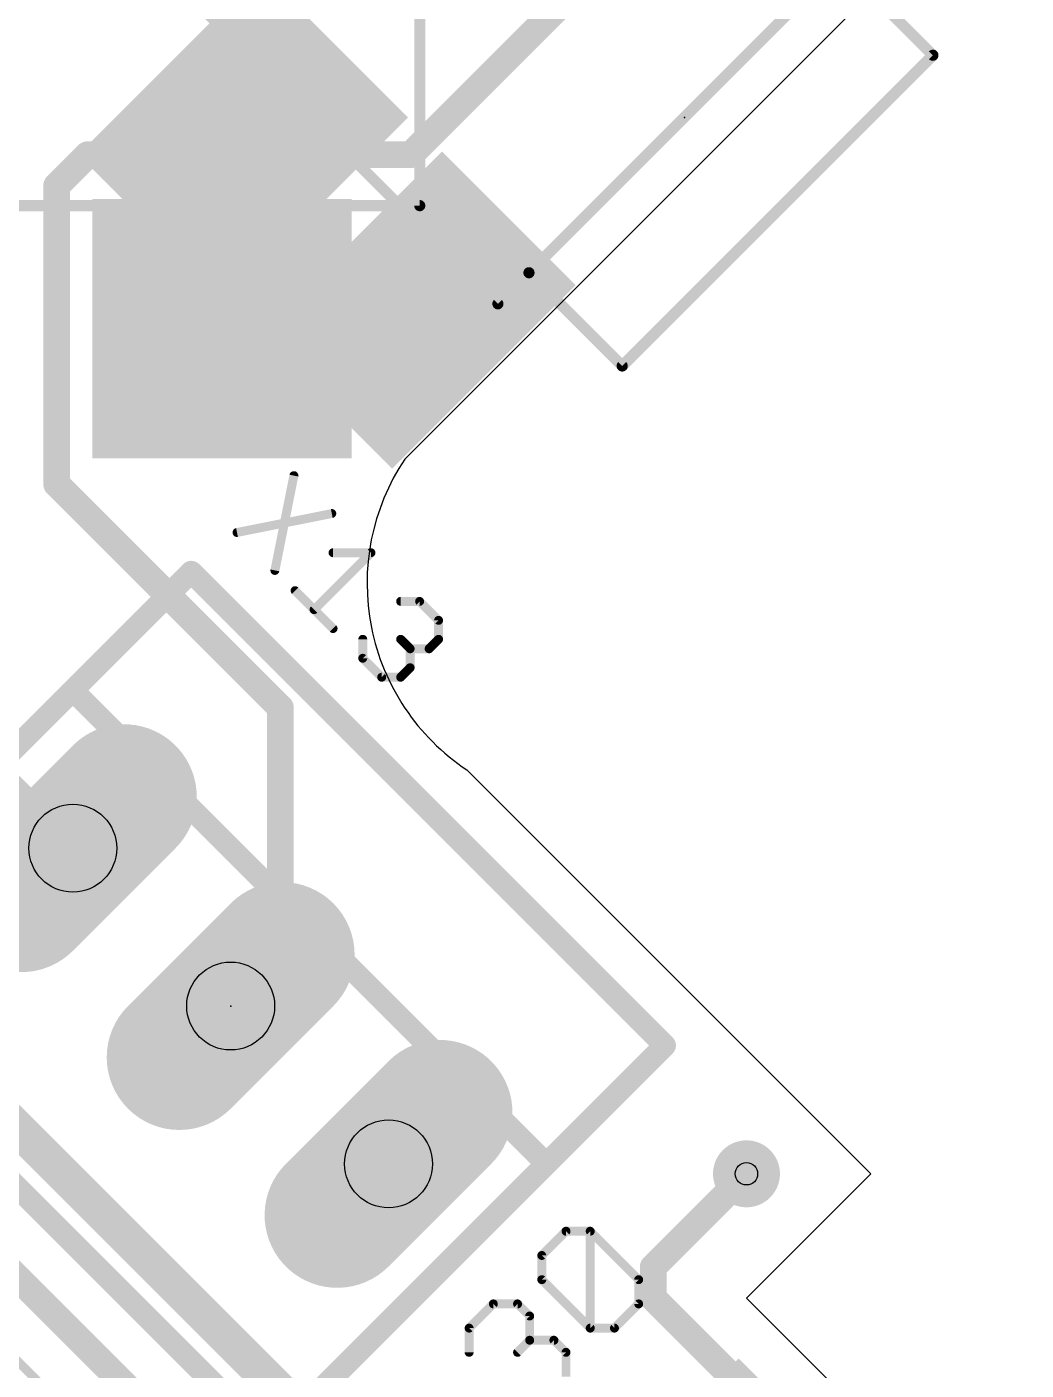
# Model space of a CAD drawing. Extents: x -76 to 580, y -41 to 95.
# Drawn here: x 188.03 to 199.4, y 5.19 to 20.48 of the extents above; entities that cross this region are included whole.
import ezdxf

# ---------------------------------------------------------------- set-up
doc = ezdxf.new("R2010")
doc.units = 0
for name, color, linetype in [('1', 22, 'CONTINUOUS'), ('16', 175, 'CONTINUOUS'), ('17', 82, 'CONTINUOUS'), ('18', 82, 'CONTINUOUS'), ('20', 7, 'CONTINUOUS'), ('21', 32, 'CONTINUOUS'), ('23', 7, 'CONTINUOUS'), ('24', 7, 'CONTINUOUS'), ('25', 253, 'CONTINUOUS'), ('27', 253, 'CONTINUOUS'), ('29', 253, 'CONTINUOUS'), ('30', 253, 'CONTINUOUS'), ('31', 253, 'CONTINUOUS'), ('32', 253, 'CONTINUOUS'), ('44', 253, 'CONTINUOUS'), ('51', 53, 'CONTINUOUS'), ('52', 253, 'CONTINUOUS')]:
    doc.layers.add(name, color=color, linetype=linetype)

# ---------------------------------------------------------------- blocks, each defined once
blk = doc.blocks.new('RECT')
blk.add_solid([(-0.5, -0.5), (0.5, -0.5), (-0.5, 0.5), (0.5, 0.5)])
blk = doc.blocks.new('LONGP100')
at = {"const_width": 1}
blk.add_lwpolyline([(-0.5, 0), (0.5, 0)], dxfattribs=at)
at = {"const_width": 0.5}
for points in [[(-0.5, 0.25, 1), (-0.5, -0.25)], [(0.5, -0.25, 1), (0.5, 0.25)]]:
    blk.add_lwpolyline(points, format="xyb", dxfattribs=at)
blk = doc.blocks.new('ROUNDV')
at = {"const_width": 0.5}
blk.add_lwpolyline([(0, -0.25, 1), (0, 0.25, 1), (0, -0.25)], format="xyb", dxfattribs=at)

msp = doc.modelspace()

# ---------------------------------------------------------------- linework, layer by layer
at = {"layer": '1'}
for points, const_width in [([(192.4038, 19.0212), (194.5958, 21.2132)], 0.3048), ([(188.3732, 18.6676), (188.7268, 19.0212)], 0.3048), ([(188.7268, 19.0212), (192.4038, 19.0212)], 0.3048), ([(188.3732, 15.2735), (188.3732, 18.6676)], 0.3048), ([(190.9188, 12.7279), (188.3732, 15.2735)], 0.3048), ([(188.5571, 11.1299), (185.8277, 13.8593)], 0.3048), ([(190.9188, 9.8995), (190.9188, 12.7279)], 0.3048), ([(188.5571, 11.1299), (188.5924, 11.0945)], 0.4064), ([(190.3531, 9.3338), (190.9188, 9.8995)], 0.3048), ([(191.6259, 4.2426), (187.8076, 8.061)], 0.4064), ([(195.1615, 6.364), (196.2221, 7.4246)], 0.3048), ([(195.1615, 6.0104), (195.1615, 6.364)], 0.3048), ([(197.106, 4.0659), (195.1615, 6.0104)], 0.3048)]:
    msp.add_lwpolyline(points, dxfattribs=dict(at, const_width=const_width))
for points, const_width in [([(188.7268, 19.0974, 1), (188.7268, 18.945)], 0.1524), ([(188.7807, 18.9673, 1), (188.6729, 19.0751)], 0.1524), ([(192.3499, 19.0751, 1), (192.4576, 18.9673)], 0.1524), ([(192.4038, 18.945, 1), (192.4038, 19.0974)], 0.1524), ([(188.4494, 18.6676, 1), (188.297, 18.6676)], 0.1524), ([(188.3194, 18.7215, 1), (188.4271, 18.6137)], 0.1524), ([(188.297, 15.2735, 1), (188.4494, 15.2735)], 0.1524), ([(188.4271, 15.3274, 1), (188.3194, 15.2196)], 0.1524), ([(190.995, 12.7279, 1), (190.8426, 12.7279)], 0.1524), ([(190.8649, 12.674, 1), (190.9727, 12.7818)], 0.1524), ([(188.6289, 11.2017, 1), (188.4852, 11.058)], 0.2032), ([(188.5206, 11.0227, 1), (188.6643, 11.1663)], 0.2032), ([(188.5032, 11.076, 1), (188.611, 11.1837)], 0.1524), ([(190.8426, 9.8995, 1), (190.995, 9.8995)], 0.1524), ([(190.9727, 9.8456, 1), (190.8649, 9.9534)], 0.1524), ([(190.2993, 9.3877, 1), (190.407, 9.2799)], 0.1524), ([(196.276, 7.3707, 1), (196.1682, 7.4785)], 0.1524), ([(195.2377, 6.364, 1), (195.0853, 6.364)], 0.1524), ([(195.1076, 6.4178, 1), (195.2154, 6.3101)], 0.1524), ([(195.2154, 6.0643, 1), (195.1076, 5.9565)], 0.1524), ([(195.0853, 6.0104, 1), (195.2377, 6.0104)], 0.1524)]:
    msp.add_lwpolyline(points, format="xyb", dxfattribs=dict(at, const_width=const_width))
at = {"layer": '16', "const_width": 0.3048}
msp.add_lwpolyline([(186.7469, 7.4246), (190.0703, 4.1012)], dxfattribs=at)
at = {"layer": '20'}
for p, q in [((192.333, 15.5563), (199.4041, 22.6274)), ((193.0402, 12.0208), (197.6363, 7.4246)), ((197.6363, 7.4246), (196.2221, 6.0104)), ((196.2221, 6.0104), (199.0506, 3.182))]:
    msp.add_line(p, q, dxfattribs=at)
msp.add_arc((194.4544, 14.1421), 2.5495, 146.3099, 236.3099, dxfattribs=at)
at = {"layer": '21'}
for points, const_width in [([(188.5571, 12.9259), (189.9041, 14.2729)], 0.254), ([(189.9041, 14.2729), (195.2923, 8.8848)], 0.254), ([(185.414, 9.7828), (188.5571, 12.9259)], 0.254), ([(188.5571, 12.9259), (193.9452, 7.5378)], 0.254), ([(190.8022, 4.3947), (185.414, 9.7828)], 0.254), ([(195.2923, 8.8848), (193.9452, 7.5378)], 0.254), ([(193.9452, 7.5378), (190.8022, 4.3947)], 0.254), ([(193.893, 6.4958), (194.1686, 6.7715)], 0.1016), ([(194.1686, 6.7715), (194.4442, 6.7715)], 0.1016), ([(194.4442, 6.7715), (194.9955, 6.2202)], 0.1016), ([(194.4442, 5.6689), (194.4442, 6.7715)], 0.1016), ([(193.893, 6.2202), (193.893, 6.4958)], 0.1016), ([(194.4442, 5.6689), (193.893, 6.2202)], 0.1016), ([(194.9955, 6.2202), (194.9955, 5.9446)], 0.1016), ([(193.0661, 5.6689), (193.3417, 5.9446)], 0.1016), ([(193.3417, 5.9446), (193.6174, 5.9446)], 0.1016), ([(193.6174, 5.9446), (193.7552, 5.8068)], 0.1016), ([(194.9955, 5.9446), (194.7199, 5.6689)], 0.1016), ([(193.7552, 5.8068), (193.7552, 5.5311)], 0.1016), ([(193.0661, 5.3933), (193.0661, 5.6689)], 0.1016), ([(194.7199, 5.6689), (194.4442, 5.6689)], 0.1016), ([(193.7552, 5.5311), (193.6174, 5.3933)], 0.1016), ([(193.7552, 5.5311), (194.0308, 5.5311)], 0.1016), ([(194.0308, 5.5311), (194.1686, 5.3933)], 0.1016), ([(194.1686, 5.3933), (194.1686, 5.1177)], 0.1016)]:
    msp.add_lwpolyline(points, dxfattribs=dict(at, const_width=const_width))
for points, const_width in [([(189.949, 14.3179, 1), (189.8592, 14.228)], 0.127), ([(189.949, 14.228, 1), (189.8592, 14.3179)], 0.127), ([(188.602, 12.9708, 1), (188.5122, 12.881)], 0.127), ([(188.5122, 12.9708, 1), (188.602, 12.881)], 0.127), ([(188.602, 12.881, 1), (188.5122, 12.9708)], 0.127), ([(195.3372, 8.8399, 1), (195.2474, 8.9297)], 0.127), ([(195.2474, 8.8399, 1), (195.3372, 8.9297)], 0.127), ([(193.9003, 7.5827, 1), (193.9901, 7.4929)], 0.127), ([(193.9901, 7.4929, 1), (193.9003, 7.5827)], 0.127), ([(193.9003, 7.4929, 1), (193.9901, 7.5827)], 0.127), ([(194.1686, 6.7969, 1), (194.1686, 6.7461)], 0.0508), ([(194.1866, 6.7535, 1), (194.1507, 6.7894)], 0.0508), ([(194.4696, 6.7715, 1), (194.4188, 6.7715)], 0.0508), ([(194.4622, 6.7894, 1), (194.4263, 6.7535)], 0.0508), ([(194.4442, 6.7461, 1), (194.4442, 6.7969)], 0.0508), ([(193.9184, 6.4958, 1), (193.8676, 6.4958)], 0.0508), ([(193.875, 6.5138, 1), (193.9109, 6.4779)], 0.0508), ([(193.9109, 6.2382, 1), (193.875, 6.2022)], 0.0508), ([(195.0209, 6.2202, 1), (194.9701, 6.2202)], 0.0508), ([(193.8676, 6.2202, 1), (193.9184, 6.2202)], 0.0508), ([(194.9775, 6.2022, 1), (195.0135, 6.2382)], 0.0508), ([(193.3417, 5.97, 1), (193.3417, 5.9192)], 0.0508), ([(193.3597, 5.9266, 1), (193.3238, 5.9625)], 0.0508), ([(193.6353, 5.9625, 1), (193.5994, 5.9266)], 0.0508), ([(193.6174, 5.9192, 1), (193.6174, 5.97)], 0.0508), ([(194.9701, 5.9446, 1), (195.0209, 5.9446)], 0.0508), ([(195.0135, 5.9266, 1), (194.9775, 5.9625)], 0.0508), ([(193.7806, 5.8068, 1), (193.7298, 5.8068)], 0.0508), ([(193.7372, 5.7888, 1), (193.7731, 5.8247)], 0.0508), ([(193.0915, 5.6689, 1), (193.0407, 5.6689)], 0.0508), ([(193.0481, 5.6869, 1), (193.0841, 5.651)], 0.0508), ([(194.4442, 5.6943, 1), (194.4442, 5.6435)], 0.0508), ([(194.4188, 5.6689, 1), (194.4696, 5.6689)], 0.0508), ([(194.4263, 5.651, 1), (194.4622, 5.6869)], 0.0508), ([(194.7019, 5.6869, 1), (194.7378, 5.651)], 0.0508), ([(194.7199, 5.6435, 1), (194.7199, 5.6943)], 0.0508), ([(193.7552, 5.5565, 1), (193.7552, 5.5057)], 0.0508), ([(193.7298, 5.5311, 1), (193.7806, 5.5311)], 0.0508), ([(193.7731, 5.5132, 1), (193.7372, 5.5491)], 0.0508), ([(194.0488, 5.5491, 1), (194.0128, 5.5132)], 0.0508), ([(194.0308, 5.5057, 1), (194.0308, 5.5565)], 0.0508), ([(193.0407, 5.3933, 1), (193.0915, 5.3933)], 0.0508), ([(193.5994, 5.4113, 1), (193.6353, 5.3753)], 0.0508), ([(194.194, 5.3933, 1), (194.1432, 5.3933)], 0.0508), ([(194.1507, 5.3753, 1), (194.1866, 5.4113)], 0.0508)]:
    msp.add_lwpolyline(points, format="xyb", dxfattribs=dict(at, const_width=const_width))
at = {"layer": '23'}
msp.add_point((190.3531, 9.3338), dxfattribs=at)
at = {"layer": '24'}
msp.add_point((195.515, 19.4454), dxfattribs=at)
at = {"layer": '25', "const_width": 0.1016}
for points in [[(191.0721, 15.3691), (190.8564, 14.2905)], [(191.5035, 14.9377), (190.425, 14.722)], [(191.9493, 14.4919), (191.3022, 13.8447)], [(191.5179, 14.4919), (191.9493, 14.4919)], [(191.0865, 14.0605), (191.5179, 13.629)], [(192.2873, 13.9382), (192.503, 13.9382)], [(192.503, 13.9382), (192.7187, 13.7225)], [(192.7187, 13.7225), (192.7187, 13.5068)], [(191.8559, 13.2911), (191.8559, 13.5068)], [(192.3951, 13.3989), (192.2873, 13.5068)], [(192.7187, 13.5068), (192.6108, 13.3989)], [(192.0716, 13.0754), (191.8559, 13.2911)], [(192.6108, 13.3989), (192.3951, 13.3989)], [(192.3951, 13.3989), (192.3951, 13.1832)], [(192.3951, 13.1832), (192.2873, 13.0754)], [(192.2873, 13.0754), (192.0716, 13.0754)]]:
    msp.add_lwpolyline(points, dxfattribs=at)
at = {"layer": '25', "const_width": 0.0508}
for points in [[(191.097, 15.3641, 1), (191.0472, 15.3741)], [(191.5085, 14.9128, 1), (191.4985, 14.9626)], [(190.42, 14.7469, 1), (190.43, 14.6971)], [(191.5179, 14.5173, 1), (191.5179, 14.4665)], [(191.9673, 14.4739, 1), (191.9314, 14.5098)], [(191.9493, 14.4665, 1), (191.9493, 14.5173)], [(190.8315, 14.2955, 1), (190.8813, 14.2856)], [(191.1045, 14.0784, 1), (191.0685, 14.0425)], [(192.2873, 13.9636, 1), (192.2873, 13.9128)], [(192.5209, 13.9562, 1), (192.485, 13.9203)], [(192.503, 13.9128, 1), (192.503, 13.9636)], [(191.2842, 13.8627, 1), (191.3202, 13.8268)], [(192.7441, 13.7225, 1), (192.6933, 13.7225)], [(192.7007, 13.7045, 1), (192.7367, 13.7405)], [(191.5, 13.6111, 1), (191.5359, 13.647)], [(191.8813, 13.5068, 1), (191.8305, 13.5068)], [(192.3052, 13.5248, 1), (192.2693, 13.4888)], [(192.6933, 13.5068, 1), (192.7441, 13.5068)], [(192.7367, 13.4888, 1), (192.7007, 13.5248)], [(191.8738, 13.309, 1), (191.8379, 13.2731)], [(191.8305, 13.2911, 1), (191.8813, 13.2911)], [(192.3951, 13.4243, 1), (192.3951, 13.3735)], [(192.4205, 13.3989, 1), (192.3697, 13.3989)], [(192.3772, 13.381, 1), (192.4131, 13.4169)], [(192.5929, 13.4169, 1), (192.6288, 13.381)], [(192.6108, 13.3735, 1), (192.6108, 13.4243)], [(192.3697, 13.1832, 1), (192.4205, 13.1832)], [(192.4131, 13.1653, 1), (192.3772, 13.2012)], [(192.0716, 13.1008, 1), (192.0716, 13.05)], [(192.0536, 13.0574, 1), (192.0895, 13.0933)], [(192.2693, 13.0933, 1), (192.3052, 13.0574)], [(192.2873, 13.05, 1), (192.2873, 13.1008)]]:
    msp.add_lwpolyline(points, format="xyb", dxfattribs=at)
at = {"layer": '27', "const_width": 0.1016}
msp.add_lwpolyline([(187.7699, 5.4518), (188.2013, 5.0204)], dxfattribs=at)
at = {"layer": '44'}
for centre, radius in [((188.5571, 11.1299), 0.5), ((190.3531, 9.3338), 0.5), ((192.1492, 7.5378), 0.5), ((196.2221, 7.4246), 0.127)]:
    msp.add_circle(centre, radius, dxfattribs=at)
at = {"layer": '51', "const_width": 0.127}
for points in [[(192.5046, 33.9411), (192.5046, 18.4411)], [(192.5046, 18.4411), (186.5046, 18.4411)]]:
    msp.add_lwpolyline(points, dxfattribs=at)
at = {"layer": '51', "const_width": 0.0635}
for points in [[(192.5046, 18.4094, 1), (192.5046, 18.4729)], [(192.4729, 18.4411, 1), (192.5364, 18.4411)]]:
    msp.add_lwpolyline(points, format="xyb", dxfattribs=at)
at = {"layer": '52', "const_width": 0.127}
for points in [[(182.4335, 28.2843), (193.3937, 17.3241)], [(197.2828, 21.2132), (193.7473, 17.6777)], [(198.3435, 20.1525), (197.2828, 21.2132)], [(198.3435, 20.1525), (194.8079, 16.617)], [(193.7473, 17.6777), (193.3937, 17.3241)], [(194.8079, 16.617), (193.7473, 17.6777)]]:
    msp.add_lwpolyline(points, dxfattribs=at)
at = {"layer": '52', "const_width": 0.0635}
for points in [[(198.3659, 20.1301, 1), (198.321, 20.175)], [(198.321, 20.1301, 1), (198.3659, 20.175)], [(193.7697, 17.7001, 1), (193.7248, 17.6552)], [(193.7248, 17.7001, 1), (193.7697, 17.6552)], [(193.7697, 17.6552, 1), (193.7248, 17.7001)], [(193.3713, 17.3466, 1), (193.4162, 17.3017)], [(193.3713, 17.3017, 1), (193.4162, 17.3466)], [(194.7855, 16.6395, 1), (194.8304, 16.5946)], [(194.7855, 16.5946, 1), (194.8304, 16.6395)]]:
    msp.add_lwpolyline(points, format="xyb", dxfattribs=at)

# ---------------------------------------------------------------- block references
at = {"layer": '1'}
for p, xscale, yscale, rotation in [((190.2546, 17.0411), 2.8, 2.8, 90), ((197.106, 4.0659), 0.25, 3, 45)]:
    msp.add_blockref('RECT', p, dxfattribs=dict(at, xscale=xscale, yscale=yscale, rotation=rotation))
at = {"layer": '16'}
for p, xscale, yscale, rotation in [((190.4946, 19.2333), 2.2, 2.8, 315), ((192.4745, 17.2534), 2.8, 2, 45)]:
    msp.add_blockref('RECT', p, dxfattribs=dict(at, xscale=xscale, yscale=yscale, rotation=rotation))
at = {"layer": '17', "xscale": 1.5, "yscale": 1.5, "rotation": 45}
for p in [(188.5571, 11.1299), (188.5571, 11.1299), (190.3531, 9.3338), (190.3531, 9.3338), (192.1492, 7.5378), (192.1492, 7.5378)]:
    msp.add_blockref('LONGP100', p, dxfattribs=at)
at = {"layer": '18', "xscale": 0.6096, "yscale": 0.6096}
msp.add_blockref('ROUNDV', (196.2221, 7.4246), dxfattribs=at)
msp.add_blockref('ROUNDV', (196.2221, 7.4246), dxfattribs=at)
at = {"layer": '29'}
for name, p, xscale, yscale, rotation in [('RECT', (190.2546, 17.0411), 2.9524, 2.9524, 90), ('LONGP100', (188.5571, 11.1299), 1.6524, 1.6524, 45), ('LONGP100', (190.3531, 9.3338), 1.6524, 1.6524, 45), ('LONGP100', (192.1492, 7.5378), 1.6524, 1.6524, 45), ('RECT', (197.106, 4.0659), 0.4024, 3.1524, 45)]:
    msp.add_blockref(name, p, dxfattribs=dict(at, xscale=xscale, yscale=yscale, rotation=rotation))
at = {"layer": '29', "xscale": 0.762, "yscale": 0.762}
msp.add_blockref('ROUNDV', (196.2221, 7.4246), dxfattribs=at)
at = {"layer": '30'}
for name, p, xscale, yscale, rotation in [('RECT', (190.4946, 19.2333), 2.3524, 2.9524, 315), ('RECT', (192.4745, 17.2534), 2.9524, 2.1524, 45), ('LONGP100', (188.5571, 11.1299), 1.6524, 1.6524, 45), ('LONGP100', (190.3531, 9.3338), 1.6524, 1.6524, 45), ('LONGP100', (192.1492, 7.5378), 1.6524, 1.6524, 45)]:
    msp.add_blockref(name, p, dxfattribs=dict(at, xscale=xscale, yscale=yscale, rotation=rotation))
at = {"layer": '30', "xscale": 0.762, "yscale": 0.762}
msp.add_blockref('ROUNDV', (196.2221, 7.4246), dxfattribs=at)
at = {"layer": '31'}
for p, xscale, yscale, rotation in [((190.2546, 17.0411), 2.8, 2.8, 90), ((197.106, 4.0659), 0.25, 3, 45)]:
    msp.add_blockref('RECT', p, dxfattribs=dict(at, xscale=xscale, yscale=yscale, rotation=rotation))
at = {"layer": '32'}
for p, xscale, yscale, rotation in [((190.4946, 19.2333), 2.2, 2.8, 315), ((192.4745, 17.2534), 2.8, 2, 45)]:
    msp.add_blockref('RECT', p, dxfattribs=dict(at, xscale=xscale, yscale=yscale, rotation=rotation))
at = {"layer": '51', "xscale": 2, "yscale": 1.5, "rotation": 270}
msp.add_blockref('RECT', (190.2546, 17.4411), dxfattribs=at)
at = {"layer": '52', "yscale": 1.5, "rotation": 135}
msp.add_blockref('RECT', (190.4592, 19.1979), dxfattribs=at)
at = {"layer": '52', "xscale": 0.8, "yscale": 1.5, "rotation": 135}
msp.add_blockref('RECT', (192.4391, 17.218), dxfattribs=at)

doc.saveas('drawing.dxf')
